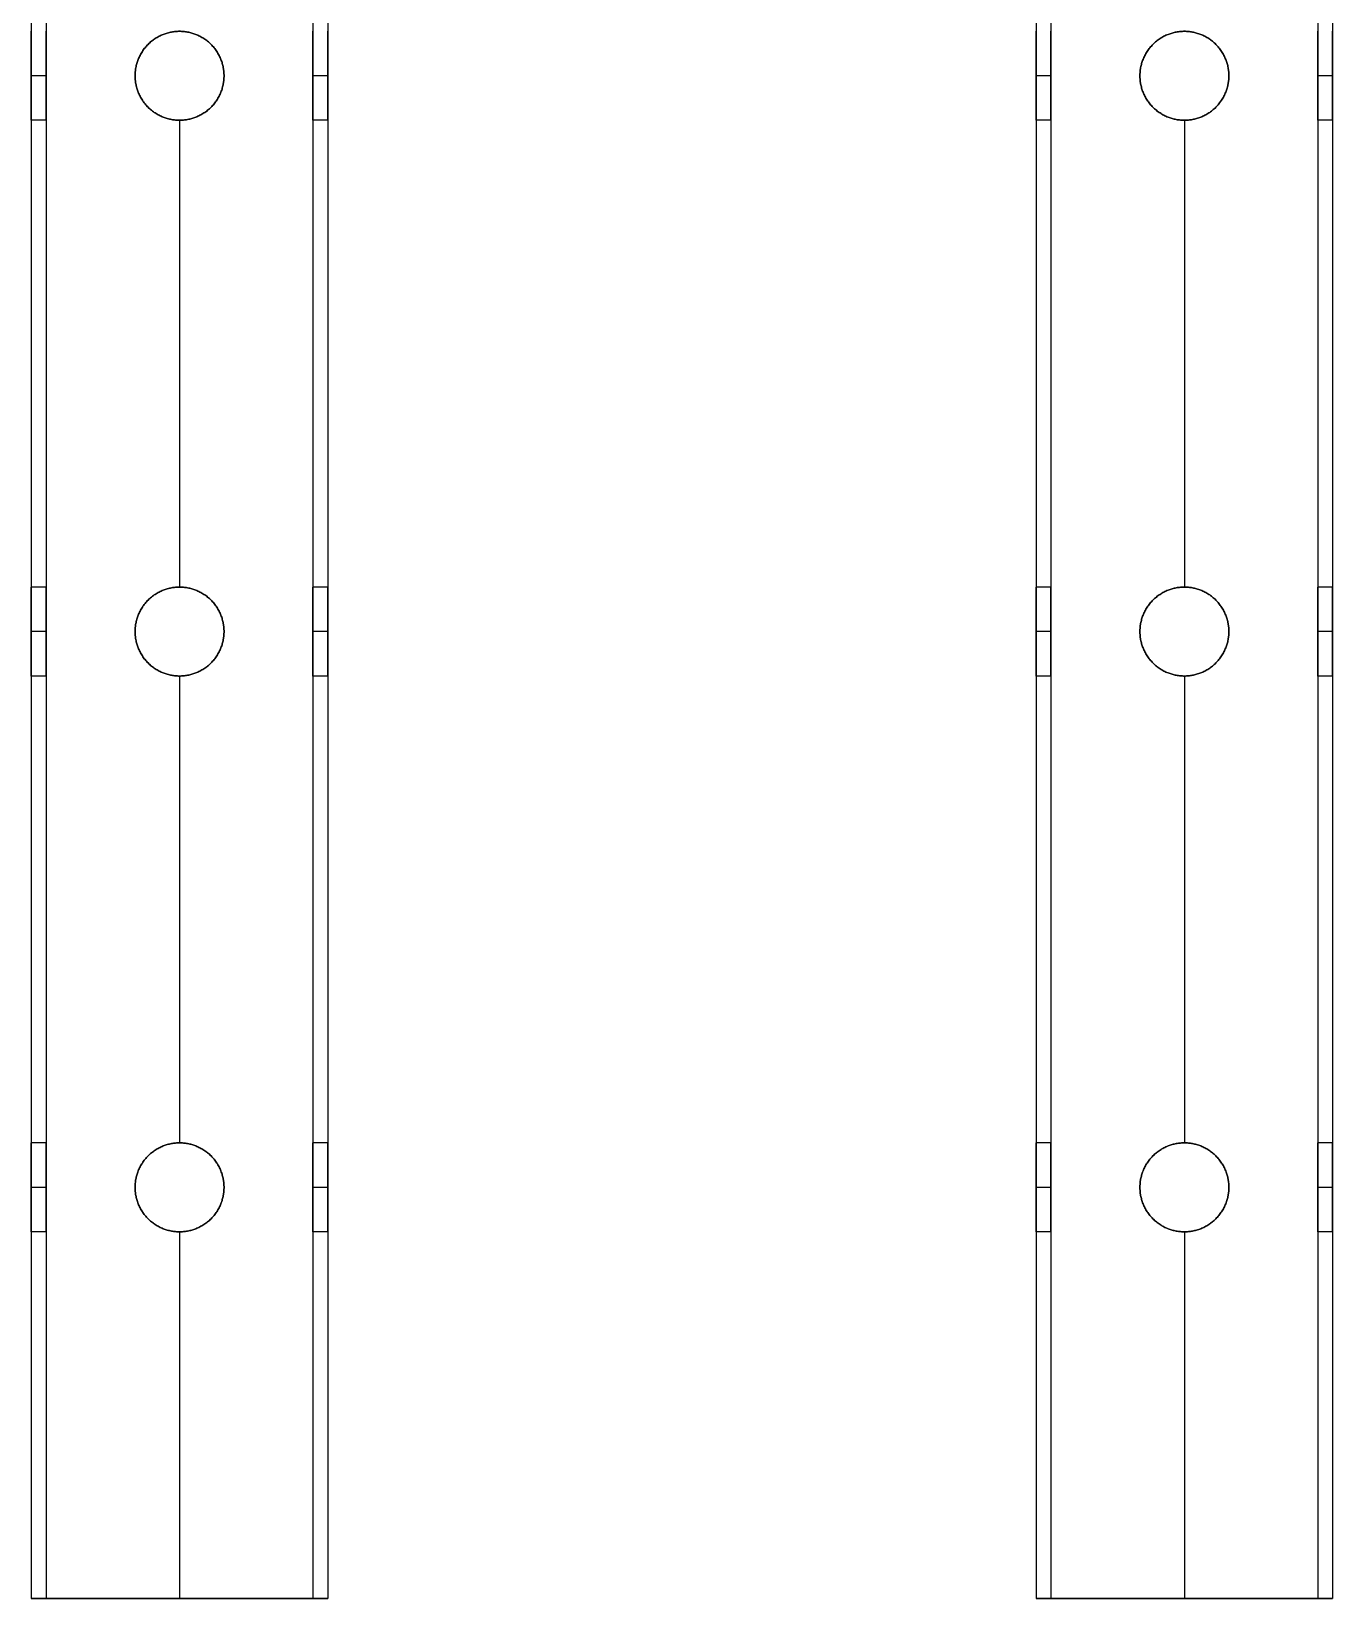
# Model space of a CAD drawing. Header units: millimetres. Extents: x 1279 to 9834, y -699 to 998.
# Drawn here: x 1279.2 to 1454.8, y -567 to -355.5 of the extents above; entities that cross this region are included whole.
import ezdxf

# ---------------------------------------------------------------- set-up
doc = ezdxf.new("R2010")
doc.units = ezdxf.units.MM
doc.header["$MEASUREMENT"] = 0
doc.layers.add('staal', color=7, linetype='Continuous', true_color=0x4c4c4c)

msp = doc.modelspace()

# ---------------------------------------------------------------- linework, layer by layer
at = {"layer": 'staal'}
for p, q in [((1281.18, -361.46, 1853.98), (1279.18, -361.46, 1853.98)), ((1281.18, -361.46, 1841.98), (1279.18, -361.46, 1841.98)), ((1293.18, -361.46, 1865.98), (1293.18, -361.46, 1867.98)), ((1293.18, -361.46, 1827.98), (1293.18, -361.46, 1829.98)), ((1305.18, -361.46, 1865.98), (1305.18, -361.46, 1867.98)), ((1305.18, -361.46, 1827.98), (1305.18, -361.46, 1829.98)), ((1319.18, -361.46, 1853.98), (1317.18, -361.46, 1853.98)), ((1319.18, -361.46, 1841.98), (1317.18, -361.46, 1841.98)), ((1416.75, -361.46, 1853.98), (1414.75, -361.46, 1853.98)), ((1416.75, -361.46, 1841.98), (1414.75, -361.46, 1841.98)), ((1428.75, -361.46, 1865.98), (1428.75, -361.46, 1867.98)), ((1428.75, -361.46, 1827.98), (1428.75, -361.46, 1829.98)), ((1440.75, -361.46, 1865.98), (1440.75, -361.46, 1867.98)), ((1440.75, -361.46, 1827.98), (1440.75, -361.46, 1829.98)), ((1454.75, -361.46, 1853.98), (1452.75, -361.46, 1853.98)), ((1454.75, -361.46, 1841.98), (1452.75, -361.46, 1841.98)), ((1281.18, -367.46, 1847.98), (1279.18, -367.46, 1847.98)), ((1299.18, -367.46, 1865.98), (1299.18, -367.46, 1867.98)), ((1299.18, -367.46, 1827.98), (1299.18, -367.46, 1829.98)), ((1319.18, -367.46, 1847.98), (1317.18, -367.46, 1847.98)), ((1416.75, -367.46, 1847.98), (1414.75, -367.46, 1847.98)), ((1434.75, -367.46, 1865.98), (1434.75, -367.46, 1867.98)), ((1434.75, -367.46, 1827.98), (1434.75, -367.46, 1829.98)), ((1454.75, -367.46, 1847.98), (1452.75, -367.46, 1847.98)), ((1281.18, -430.46, 1847.98), (1279.18, -430.46, 1847.98)), ((1299.18, -430.46, 1865.98), (1299.18, -430.46, 1867.98)), ((1299.18, -430.46, 1827.98), (1299.18, -430.46, 1829.98)), ((1319.18, -430.46, 1847.98), (1317.18, -430.46, 1847.98)), ((1416.75, -430.46, 1847.98), (1414.75, -430.46, 1847.98)), ((1434.75, -430.46, 1865.98), (1434.75, -430.46, 1867.98)), ((1434.75, -430.46, 1827.98), (1434.75, -430.46, 1829.98)), ((1454.75, -430.46, 1847.98), (1452.75, -430.46, 1847.98)), ((1281.18, -436.46, 1853.98), (1279.18, -436.46, 1853.98)), ((1281.18, -436.46, 1841.98), (1279.18, -436.46, 1841.98)), ((1293.18, -436.46, 1865.98), (1293.18, -436.46, 1867.98)), ((1293.18, -436.46, 1827.98), (1293.18, -436.46, 1829.98)), ((1305.18, -436.46, 1865.98), (1305.18, -436.46, 1867.98)), ((1305.18, -436.46, 1827.98), (1305.18, -436.46, 1829.98)), ((1319.18, -436.46, 1853.98), (1317.18, -436.46, 1853.98)), ((1319.18, -436.46, 1841.98), (1317.18, -436.46, 1841.98)), ((1416.75, -436.46, 1853.98), (1414.75, -436.46, 1853.98)), ((1416.75, -436.46, 1841.98), (1414.75, -436.46, 1841.98)), ((1428.75, -436.46, 1865.98), (1428.75, -436.46, 1867.98)), ((1428.75, -436.46, 1827.98), (1428.75, -436.46, 1829.98)), ((1440.75, -436.46, 1865.98), (1440.75, -436.46, 1867.98)), ((1440.75, -436.46, 1827.98), (1440.75, -436.46, 1829.98)), ((1454.75, -436.46, 1853.98), (1452.75, -436.46, 1853.98)), ((1454.75, -436.46, 1841.98), (1452.75, -436.46, 1841.98)), ((1281.18, -442.46, 1847.98), (1279.18, -442.46, 1847.98)), ((1299.18, -442.46, 1865.98), (1299.18, -442.46, 1867.98)), ((1299.18, -442.46, 1827.98), (1299.18, -442.46, 1829.98)), ((1319.18, -442.46, 1847.98), (1317.18, -442.46, 1847.98)), ((1416.75, -442.46, 1847.98), (1414.75, -442.46, 1847.98)), ((1434.75, -442.46, 1865.98), (1434.75, -442.46, 1867.98)), ((1434.75, -442.46, 1827.98), (1434.75, -442.46, 1829.98)), ((1454.75, -442.46, 1847.98), (1452.75, -442.46, 1847.98)), ((1281.18, -505.46, 1847.98), (1279.18, -505.46, 1847.98)), ((1299.18, -505.46, 1865.98), (1299.18, -505.46, 1867.98)), ((1299.18, -505.46, 1827.98), (1299.18, -505.46, 1829.98)), ((1319.18, -505.46, 1847.98), (1317.18, -505.46, 1847.98)), ((1416.75, -505.46, 1847.98), (1414.75, -505.46, 1847.98)), ((1434.75, -505.46, 1865.98), (1434.75, -505.46, 1867.98)), ((1434.75, -505.46, 1827.98), (1434.75, -505.46, 1829.98)), ((1454.75, -505.46, 1847.98), (1452.75, -505.46, 1847.98)), ((1281.18, -511.46, 1853.98), (1279.18, -511.46, 1853.98)), ((1281.18, -511.46, 1841.98), (1279.18, -511.46, 1841.98)), ((1293.18, -511.46, 1865.98), (1293.18, -511.46, 1867.98)), ((1293.18, -511.46, 1827.98), (1293.18, -511.46, 1829.98)), ((1305.18, -511.46, 1865.98), (1305.18, -511.46, 1867.98)), ((1305.18, -511.46, 1827.98), (1305.18, -511.46, 1829.98)), ((1319.18, -511.46, 1853.98), (1317.18, -511.46, 1853.98)), ((1319.18, -511.46, 1841.98), (1317.18, -511.46, 1841.98)), ((1416.75, -511.46, 1853.98), (1414.75, -511.46, 1853.98)), ((1416.75, -511.46, 1841.98), (1414.75, -511.46, 1841.98)), ((1428.75, -511.46, 1865.98), (1428.75, -511.46, 1867.98)), ((1428.75, -511.46, 1827.98), (1428.75, -511.46, 1829.98)), ((1440.75, -511.46, 1865.98), (1440.75, -511.46, 1867.98)), ((1440.75, -511.46, 1827.98), (1440.75, -511.46, 1829.98)), ((1454.75, -511.46, 1853.98), (1452.75, -511.46, 1853.98)), ((1454.75, -511.46, 1841.98), (1452.75, -511.46, 1841.98)), ((1281.18, -517.46, 1847.98), (1279.18, -517.46, 1847.98)), ((1299.18, -517.46, 1865.98), (1299.18, -517.46, 1867.98)), ((1299.18, -517.46, 1827.98), (1299.18, -517.46, 1829.98)), ((1319.18, -517.46, 1847.98), (1317.18, -517.46, 1847.98)), ((1416.75, -517.46, 1847.98), (1414.75, -517.46, 1847.98)), ((1434.75, -517.46, 1865.98), (1434.75, -517.46, 1867.98)), ((1434.75, -517.46, 1827.98), (1434.75, -517.46, 1829.98)), ((1454.75, -517.46, 1847.98), (1452.75, -517.46, 1847.98)), ((1279.18, -566.96, 1847.98), (1281.18, -566.96, 1847.98)), ((1299.18, -566.96, 1827.98), (1299.18, -566.96, 1829.98)), ((1299.18, -566.96, 1865.98), (1299.18, -566.96, 1867.98)), ((1317.18, -566.96, 1847.98), (1319.18, -566.96, 1847.98)), ((1414.75, -566.96, 1847.98), (1416.75, -566.96, 1847.98)), ((1434.75, -566.96, 1827.98), (1434.75, -566.96, 1829.98)), ((1434.75, -566.96, 1865.98), (1434.75, -566.96, 1867.98)), ((1452.75, -566.96, 1847.98), (1454.75, -566.96, 1847.98))]:
    msp.add_line(p, q, dxfattribs=at)
for points in [[(1279.18, 669.04, 1827.98), (1279.18, 51.04, 1827.98), (1279.18, -566.96, 1827.98)], [(1279.18, 669.04, 1867.98), (1279.18, 51.04, 1867.98), (1279.18, -566.96, 1867.98)], [(1281.18, 669.04, 1865.98), (1281.18, 51.04, 1865.98), (1281.18, -566.96, 1865.98)], [(1281.18, 669.04, 1829.98), (1281.18, 51.04, 1829.98), (1281.18, -566.96, 1829.98)], [(1317.18, 669.04, 1865.98), (1317.18, 51.04, 1865.98), (1317.18, -566.96, 1865.98)], [(1317.18, 669.04, 1829.98), (1317.18, 51.04, 1829.98), (1317.18, -566.96, 1829.98)], [(1319.18, 669.04, 1827.98), (1319.18, 51.04, 1827.98), (1319.18, -566.96, 1827.98)], [(1319.18, 669.04, 1867.98), (1319.18, 51.04, 1867.98), (1319.18, -566.96, 1867.98)], [(1414.75, 669.04, 1827.98), (1414.75, 51.04, 1827.98), (1414.75, -566.96, 1827.98)], [(1414.75, 669.04, 1867.98), (1414.75, 51.04, 1867.98), (1414.75, -566.96, 1867.98)], [(1416.75, 669.04, 1865.98), (1416.75, 51.04, 1865.98), (1416.75, -566.96, 1865.98)], [(1416.75, 669.04, 1829.98), (1416.75, 51.04, 1829.98), (1416.75, -566.96, 1829.98)], [(1452.75, 669.04, 1865.98), (1452.75, 51.04, 1865.98), (1452.75, -566.96, 1865.98)], [(1452.75, 669.04, 1829.98), (1452.75, 51.04, 1829.98), (1452.75, -566.96, 1829.98)], [(1454.75, 669.04, 1827.98), (1454.75, 51.04, 1827.98), (1454.75, -566.96, 1827.98)], [(1454.75, 669.04, 1867.98), (1454.75, 51.04, 1867.98), (1454.75, -566.96, 1867.98)], [(1279.18, -367.46, 1847.98), (1279.18, -398.96, 1847.98), (1279.18, -430.46, 1847.98)], [(1281.18, -367.46, 1847.98), (1281.18, -398.96, 1847.98), (1281.18, -430.46, 1847.98)], [(1299.18, -367.46, 1827.98), (1299.18, -398.96, 1827.98), (1299.18, -430.46, 1827.98)], [(1299.18, -367.46, 1867.98), (1299.18, -398.96, 1867.98), (1299.18, -430.46, 1867.98)], [(1299.18, -367.46, 1865.98), (1299.18, -398.96, 1865.98), (1299.18, -430.46, 1865.98)], [(1299.18, -367.46, 1829.98), (1299.18, -398.96, 1829.98), (1299.18, -430.46, 1829.98)], [(1317.18, -367.46, 1847.98), (1317.18, -398.96, 1847.98), (1317.18, -430.46, 1847.98)], [(1319.18, -367.46, 1847.98), (1319.18, -398.96, 1847.98), (1319.18, -430.46, 1847.98)], [(1414.75, -367.46, 1847.98), (1414.75, -398.96, 1847.98), (1414.75, -430.46, 1847.98)], [(1416.75, -367.46, 1847.98), (1416.75, -398.96, 1847.98), (1416.75, -430.46, 1847.98)], [(1434.75, -367.46, 1827.98), (1434.75, -398.96, 1827.98), (1434.75, -430.46, 1827.98)], [(1434.75, -367.46, 1867.98), (1434.75, -398.96, 1867.98), (1434.75, -430.46, 1867.98)], [(1434.75, -367.46, 1865.98), (1434.75, -398.96, 1865.98), (1434.75, -430.46, 1865.98)], [(1434.75, -367.46, 1829.98), (1434.75, -398.96, 1829.98), (1434.75, -430.46, 1829.98)], [(1452.75, -367.46, 1847.98), (1452.75, -398.96, 1847.98), (1452.75, -430.46, 1847.98)], [(1454.75, -367.46, 1847.98), (1454.75, -398.96, 1847.98), (1454.75, -430.46, 1847.98)], [(1279.18, -442.46, 1847.98), (1279.18, -473.96, 1847.98), (1279.18, -505.46, 1847.98)], [(1281.18, -442.46, 1847.98), (1281.18, -473.96, 1847.98), (1281.18, -505.46, 1847.98)], [(1299.18, -442.46, 1827.98), (1299.18, -473.96, 1827.98), (1299.18, -505.46, 1827.98)], [(1299.18, -442.46, 1867.98), (1299.18, -473.96, 1867.98), (1299.18, -505.46, 1867.98)], [(1299.18, -442.46, 1865.98), (1299.18, -473.96, 1865.98), (1299.18, -505.46, 1865.98)], [(1299.18, -442.46, 1829.98), (1299.18, -473.96, 1829.98), (1299.18, -505.46, 1829.98)], [(1317.18, -442.46, 1847.98), (1317.18, -473.96, 1847.98), (1317.18, -505.46, 1847.98)], [(1319.18, -442.46, 1847.98), (1319.18, -473.96, 1847.98), (1319.18, -505.46, 1847.98)], [(1414.75, -442.46, 1847.98), (1414.75, -473.96, 1847.98), (1414.75, -505.46, 1847.98)], [(1416.75, -442.46, 1847.98), (1416.75, -473.96, 1847.98), (1416.75, -505.46, 1847.98)], [(1434.75, -442.46, 1827.98), (1434.75, -473.96, 1827.98), (1434.75, -505.46, 1827.98)], [(1434.75, -442.46, 1867.98), (1434.75, -473.96, 1867.98), (1434.75, -505.46, 1867.98)], [(1434.75, -442.46, 1865.98), (1434.75, -473.96, 1865.98), (1434.75, -505.46, 1865.98)], [(1434.75, -442.46, 1829.98), (1434.75, -473.96, 1829.98), (1434.75, -505.46, 1829.98)], [(1452.75, -442.46, 1847.98), (1452.75, -473.96, 1847.98), (1452.75, -505.46, 1847.98)], [(1454.75, -442.46, 1847.98), (1454.75, -473.96, 1847.98), (1454.75, -505.46, 1847.98)], [(1279.18, -517.46, 1847.98), (1279.18, -542.21, 1847.98), (1279.18, -566.96, 1847.98)], [(1281.18, -517.46, 1847.98), (1281.18, -542.21, 1847.98), (1281.18, -566.96, 1847.98)], [(1299.18, -517.46, 1827.98), (1299.18, -542.21, 1827.98), (1299.18, -566.96, 1827.98)], [(1299.18, -517.46, 1867.98), (1299.18, -542.21, 1867.98), (1299.18, -566.96, 1867.98)], [(1299.18, -517.46, 1865.98), (1299.18, -542.21, 1865.98), (1299.18, -566.96, 1865.98)], [(1299.18, -517.46, 1829.98), (1299.18, -542.21, 1829.98), (1299.18, -566.96, 1829.98)], [(1317.18, -517.46, 1847.98), (1317.18, -542.21, 1847.98), (1317.18, -566.96, 1847.98)], [(1319.18, -517.46, 1847.98), (1319.18, -542.21, 1847.98), (1319.18, -566.96, 1847.98)], [(1414.75, -517.46, 1847.98), (1414.75, -542.21, 1847.98), (1414.75, -566.96, 1847.98)], [(1416.75, -517.46, 1847.98), (1416.75, -542.21, 1847.98), (1416.75, -566.96, 1847.98)], [(1434.75, -517.46, 1827.98), (1434.75, -542.21, 1827.98), (1434.75, -566.96, 1827.98)], [(1434.75, -517.46, 1867.98), (1434.75, -542.21, 1867.98), (1434.75, -566.96, 1867.98)], [(1434.75, -517.46, 1865.98), (1434.75, -542.21, 1865.98), (1434.75, -566.96, 1865.98)], [(1434.75, -517.46, 1829.98), (1434.75, -542.21, 1829.98), (1434.75, -566.96, 1829.98)], [(1452.75, -517.46, 1847.98), (1452.75, -542.21, 1847.98), (1452.75, -566.96, 1847.98)], [(1454.75, -517.46, 1847.98), (1454.75, -542.21, 1847.98), (1454.75, -566.96, 1847.98)], [(1279.18, -566.96, 1827.98), (1299.18, -566.96, 1827.98), (1319.18, -566.96, 1827.98)], [(1319.18, -566.96, 1867.98), (1299.18, -566.96, 1867.98), (1279.18, -566.96, 1867.98)], [(1279.18, -566.96, 1867.98), (1279.18, -566.96, 1847.98), (1279.18, -566.96, 1827.98)], [(1281.18, -566.96, 1829.98), (1281.18, -566.96, 1847.98), (1281.18, -566.96, 1865.98)], [(1281.18, -566.96, 1865.98), (1299.18, -566.96, 1865.98), (1317.18, -566.96, 1865.98)], [(1317.18, -566.96, 1829.98), (1299.18, -566.96, 1829.98), (1281.18, -566.96, 1829.98)], [(1317.18, -566.96, 1865.98), (1317.18, -566.96, 1847.98), (1317.18, -566.96, 1829.98)], [(1319.18, -566.96, 1827.98), (1319.18, -566.96, 1847.98), (1319.18, -566.96, 1867.98)], [(1414.75, -566.96, 1827.98), (1434.75, -566.96, 1827.98), (1454.75, -566.96, 1827.98)], [(1454.75, -566.96, 1867.98), (1434.75, -566.96, 1867.98), (1414.75, -566.96, 1867.98)], [(1414.75, -566.96, 1867.98), (1414.75, -566.96, 1847.98), (1414.75, -566.96, 1827.98)], [(1416.75, -566.96, 1829.98), (1416.75, -566.96, 1847.98), (1416.75, -566.96, 1865.98)], [(1416.75, -566.96, 1865.98), (1434.75, -566.96, 1865.98), (1452.75, -566.96, 1865.98)], [(1452.75, -566.96, 1829.98), (1434.75, -566.96, 1829.98), (1416.75, -566.96, 1829.98)], [(1452.75, -566.96, 1865.98), (1452.75, -566.96, 1847.98), (1452.75, -566.96, 1829.98)], [(1454.75, -566.96, 1827.98), (1454.75, -566.96, 1847.98), (1454.75, -566.96, 1867.98)]]:
    msp.add_open_spline(points, degree=2, dxfattribs=at)
for points, weights, knots in [([(1279.18, -361.46, 1853.98), (1279.18, -367.46, 1853.98), (1279.18, -367.46, 1847.98), (1279.18, -367.46, 1841.98), (1279.18, -361.46, 1841.98), (1279.18, -355.46, 1841.98), (1279.18, -355.46, 1847.98), (1279.18, -355.46, 1853.98), (1279.18, -361.46, 1853.98)], [1, 0.707106781187, 1, 0.707106781187, 1, 0.707106781187, 1, 0.707106781187, 1], [0, 0, 0, 7.853982, 7.853982, 15.707963, 15.707963, 23.561945, 23.561945, 31.415927, 31.415927, 31.415927]), ([(1281.18, -361.46, 1853.98), (1281.18, -355.46, 1853.98), (1281.18, -355.46, 1847.98), (1281.18, -355.46, 1841.98), (1281.18, -361.46, 1841.98), (1281.18, -367.46, 1841.98), (1281.18, -367.46, 1847.98), (1281.18, -367.46, 1853.98), (1281.18, -361.46, 1853.98)], [1, 0.707106781187, 1, 0.707106781187, 1, 0.707106781187, 1, 0.707106781187, 1], [-31.415927, -31.415927, -31.415927, -23.561945, -23.561945, -15.707963, -15.707963, -7.853982, -7.853982, 0, 0, 0]), ([(1293.18, -361.46, 1827.98), (1293.18, -367.46, 1827.98), (1299.18, -367.46, 1827.98), (1305.18, -367.46, 1827.98), (1305.18, -361.46, 1827.98), (1305.18, -355.46, 1827.98), (1299.18, -355.46, 1827.98), (1293.18, -355.46, 1827.98), (1293.18, -361.46, 1827.98)], [1, 0.707106781187, 1, 0.707106781187, 1, 0.707106781187, 1, 0.707106781187, 1], [0, 0, 0, 7.853982, 7.853982, 15.707963, 15.707963, 23.561945, 23.561945, 31.415927, 31.415927, 31.415927]), ([(1293.18, -361.46, 1867.98), (1293.18, -355.46, 1867.98), (1299.18, -355.46, 1867.98), (1305.18, -355.46, 1867.98), (1305.18, -361.46, 1867.98), (1305.18, -367.46, 1867.98), (1299.18, -367.46, 1867.98), (1293.18, -367.46, 1867.98), (1293.18, -361.46, 1867.98)], [1, 0.707106781187, 1, 0.707106781187, 1, 0.707106781187, 1, 0.707106781187, 1], [-31.415927, -31.415927, -31.415927, -23.561945, -23.561945, -15.707963, -15.707963, -7.853982, -7.853982, 0, 0, 0]), ([(1293.18, -361.46, 1865.98), (1293.18, -367.46, 1865.98), (1299.18, -367.46, 1865.98), (1305.18, -367.46, 1865.98), (1305.18, -361.46, 1865.98), (1305.18, -355.46, 1865.98), (1299.18, -355.46, 1865.98), (1293.18, -355.46, 1865.98), (1293.18, -361.46, 1865.98)], [0.999999860338, 0.707106851018, 1, 0.707106781187, 1, 0.707106781187, 1, 0.707106851018, 0.999999860338], [0, 0, 0, 7.853981, 7.853981, 15.707963, 15.707963, 23.561946, 23.561946, 31.415927, 31.415927, 31.415927]), ([(1293.18, -361.46, 1829.98), (1293.18, -355.46, 1829.98), (1299.18, -355.46, 1829.98), (1305.18, -355.46, 1829.98), (1305.18, -361.46, 1829.98), (1305.18, -367.46, 1829.98), (1299.18, -367.46, 1829.98), (1293.18, -367.46, 1829.98), (1293.18, -361.46, 1829.98)], [0.999999860338, 0.707106851018, 1, 0.707106781187, 1, 0.707106781187, 1, 0.707106851018, 0.999999860338], [-31.415927, -31.415927, -31.415927, -23.561946, -23.561946, -15.707963, -15.707963, -7.853981, -7.853981, 0, 0, 0]), ([(1293.18, -361.46, 1827.98), (1293.18, -367.46, 1827.98), (1299.18, -367.46, 1827.98), (1305.18, -367.46, 1827.98), (1305.18, -361.46, 1827.98), (1305.18, -355.46, 1827.98), (1299.18, -355.46, 1827.98), (1293.18, -355.46, 1827.98), (1293.18, -361.46, 1827.98)], [1, 0.707106781187, 1, 0.707106781187, 1, 0.707106781187, 1, 0.707106781187, 1], [0, 0, 0, 7.853982, 7.853982, 15.707963, 15.707963, 23.561945, 23.561945, 31.415927, 31.415927, 31.415927]), ([(1317.18, -361.46, 1853.98), (1317.18, -367.46, 1853.98), (1317.18, -367.46, 1847.98), (1317.18, -367.46, 1841.98), (1317.18, -361.46, 1841.98), (1317.18, -355.46, 1841.98), (1317.18, -355.46, 1847.98), (1317.18, -355.46, 1853.98), (1317.18, -361.46, 1853.98)], [1, 0.707106781187, 1, 0.707106781187, 1, 0.707106781187, 1, 0.707106781187, 1], [0, 0, 0, 7.853982, 7.853982, 15.707963, 15.707963, 23.561945, 23.561945, 31.415927, 31.415927, 31.415927]), ([(1319.18, -361.46, 1853.98), (1319.18, -355.46, 1853.98), (1319.18, -355.46, 1847.98), (1319.18, -355.46, 1841.98), (1319.18, -361.46, 1841.98), (1319.18, -367.46, 1841.98), (1319.18, -367.46, 1847.98), (1319.18, -367.46, 1853.98), (1319.18, -361.46, 1853.98)], [1, 0.707106781187, 1, 0.707106781187, 1, 0.707106781187, 1, 0.707106781187, 1], [-31.415927, -31.415927, -31.415927, -23.561945, -23.561945, -15.707963, -15.707963, -7.853982, -7.853982, 0, 0, 0]), ([(1414.75, -361.46, 1853.98), (1414.75, -367.46, 1853.98), (1414.75, -367.46, 1847.98), (1414.75, -367.46, 1841.98), (1414.75, -361.46, 1841.98), (1414.75, -355.46, 1841.98), (1414.75, -355.46, 1847.98), (1414.75, -355.46, 1853.98), (1414.75, -361.46, 1853.98)], [1, 0.707106781187, 1, 0.707106781187, 1, 0.707106781187, 1, 0.707106781187, 1], [0, 0, 0, 7.853982, 7.853982, 15.707963, 15.707963, 23.561945, 23.561945, 31.415927, 31.415927, 31.415927]), ([(1416.75, -361.46, 1853.98), (1416.75, -355.46, 1853.98), (1416.75, -355.46, 1847.98), (1416.75, -355.46, 1841.98), (1416.75, -361.46, 1841.98), (1416.75, -367.46, 1841.98), (1416.75, -367.46, 1847.98), (1416.75, -367.46, 1853.98), (1416.75, -361.46, 1853.98)], [1, 0.707106781187, 1, 0.707106781187, 1, 0.707106781187, 1, 0.707106781187, 1], [-31.415927, -31.415927, -31.415927, -23.561945, -23.561945, -15.707963, -15.707963, -7.853982, -7.853982, 0, 0, 0]), ([(1428.75, -361.46, 1827.98), (1428.75, -367.46, 1827.98), (1434.75, -367.46, 1827.98), (1440.75, -367.46, 1827.98), (1440.75, -361.46, 1827.98), (1440.75, -355.46, 1827.98), (1434.75, -355.46, 1827.98), (1428.75, -355.46, 1827.98), (1428.75, -361.46, 1827.98)], [1, 0.707106781187, 1, 0.707106781187, 1, 0.707106781187, 1, 0.707106781187, 1], [0, 0, 0, 7.853982, 7.853982, 15.707963, 15.707963, 23.561945, 23.561945, 31.415927, 31.415927, 31.415927]), ([(1428.75, -361.46, 1867.98), (1428.75, -355.46, 1867.98), (1434.75, -355.46, 1867.98), (1440.75, -355.46, 1867.98), (1440.75, -361.46, 1867.98), (1440.75, -367.46, 1867.98), (1434.75, -367.46, 1867.98), (1428.75, -367.46, 1867.98), (1428.75, -361.46, 1867.98)], [1, 0.707106781187, 1, 0.707106781187, 1, 0.707106781187, 1, 0.707106781187, 1], [-31.415927, -31.415927, -31.415927, -23.561945, -23.561945, -15.707963, -15.707963, -7.853982, -7.853982, 0, 0, 0]), ([(1428.75, -361.46, 1865.98), (1428.75, -367.46, 1865.98), (1434.75, -367.46, 1865.98), (1440.75, -367.46, 1865.98), (1440.75, -361.46, 1865.98), (1440.75, -355.46, 1865.98), (1434.75, -355.46, 1865.98), (1428.75, -355.46, 1865.98), (1428.75, -361.46, 1865.98)], [0.999999860338, 0.707106851018, 1, 0.707106781187, 1, 0.707106781187, 1, 0.707106851018, 0.999999860338], [0, 0, 0, 7.853981, 7.853981, 15.707963, 15.707963, 23.561946, 23.561946, 31.415927, 31.415927, 31.415927]), ([(1428.75, -361.46, 1829.98), (1428.75, -355.46, 1829.98), (1434.75, -355.46, 1829.98), (1440.75, -355.46, 1829.98), (1440.75, -361.46, 1829.98), (1440.75, -367.46, 1829.98), (1434.75, -367.46, 1829.98), (1428.75, -367.46, 1829.98), (1428.75, -361.46, 1829.98)], [0.999999860338, 0.707106851018, 1, 0.707106781187, 1, 0.707106781187, 1, 0.707106851018, 0.999999860338], [-31.415927, -31.415927, -31.415927, -23.561946, -23.561946, -15.707963, -15.707963, -7.853981, -7.853981, 0, 0, 0]), ([(1428.75, -361.46, 1827.98), (1428.75, -367.46, 1827.98), (1434.75, -367.46, 1827.98), (1440.75, -367.46, 1827.98), (1440.75, -361.46, 1827.98), (1440.75, -355.46, 1827.98), (1434.75, -355.46, 1827.98), (1428.75, -355.46, 1827.98), (1428.75, -361.46, 1827.98)], [1, 0.707106781187, 1, 0.707106781187, 1, 0.707106781187, 1, 0.707106781187, 1], [0, 0, 0, 7.853982, 7.853982, 15.707963, 15.707963, 23.561945, 23.561945, 31.415927, 31.415927, 31.415927]), ([(1452.75, -361.46, 1853.98), (1452.75, -367.46, 1853.98), (1452.75, -367.46, 1847.98), (1452.75, -367.46, 1841.98), (1452.75, -361.46, 1841.98), (1452.75, -355.46, 1841.98), (1452.75, -355.46, 1847.98), (1452.75, -355.46, 1853.98), (1452.75, -361.46, 1853.98)], [1, 0.707106781187, 1, 0.707106781187, 1, 0.707106781187, 1, 0.707106781187, 1], [0, 0, 0, 7.853982, 7.853982, 15.707963, 15.707963, 23.561945, 23.561945, 31.415927, 31.415927, 31.415927]), ([(1454.75, -361.46, 1853.98), (1454.75, -355.46, 1853.98), (1454.75, -355.46, 1847.98), (1454.75, -355.46, 1841.98), (1454.75, -361.46, 1841.98), (1454.75, -367.46, 1841.98), (1454.75, -367.46, 1847.98), (1454.75, -367.46, 1853.98), (1454.75, -361.46, 1853.98)], [1, 0.707106781187, 1, 0.707106781187, 1, 0.707106781187, 1, 0.707106781187, 1], [-31.415927, -31.415927, -31.415927, -23.561945, -23.561945, -15.707963, -15.707963, -7.853982, -7.853982, 0, 0, 0]), ([(1279.18, -436.46, 1853.98), (1279.18, -442.46, 1853.98), (1279.18, -442.46, 1847.98), (1279.18, -442.46, 1841.98), (1279.18, -436.46, 1841.98), (1279.18, -430.46, 1841.98), (1279.18, -430.46, 1847.98), (1279.18, -430.46, 1853.98), (1279.18, -436.46, 1853.98)], [1, 0.707106781187, 1, 0.707106781187, 1, 0.707106781187, 1, 0.707106781187, 1], [0, 0, 0, 7.853982, 7.853982, 15.707963, 15.707963, 23.561945, 23.561945, 31.415927, 31.415927, 31.415927]), ([(1281.18, -436.46, 1853.98), (1281.18, -430.46, 1853.98), (1281.18, -430.46, 1847.98), (1281.18, -430.46, 1841.98), (1281.18, -436.46, 1841.98), (1281.18, -442.46, 1841.98), (1281.18, -442.46, 1847.98), (1281.18, -442.46, 1853.98), (1281.18, -436.46, 1853.98)], [1, 0.707106781187, 1, 0.707106781187, 1, 0.707106781187, 1, 0.707106781187, 1], [-31.415927, -31.415927, -31.415927, -23.561945, -23.561945, -15.707963, -15.707963, -7.853982, -7.853982, 0, 0, 0]), ([(1293.18, -436.46, 1827.98), (1293.18, -442.46, 1827.98), (1299.18, -442.46, 1827.98), (1305.18, -442.46, 1827.98), (1305.18, -436.46, 1827.98), (1305.18, -430.46, 1827.98), (1299.18, -430.46, 1827.98), (1293.18, -430.46, 1827.98), (1293.18, -436.46, 1827.98)], [1, 0.707106781187, 1, 0.707106781187, 1, 0.707106781187, 1, 0.707106781187, 1], [0, 0, 0, 7.853982, 7.853982, 15.707963, 15.707963, 23.561945, 23.561945, 31.415927, 31.415927, 31.415927]), ([(1293.18, -436.46, 1867.98), (1293.18, -430.46, 1867.98), (1299.18, -430.46, 1867.98), (1305.18, -430.46, 1867.98), (1305.18, -436.46, 1867.98), (1305.18, -442.46, 1867.98), (1299.18, -442.46, 1867.98), (1293.18, -442.46, 1867.98), (1293.18, -436.46, 1867.98)], [1, 0.707106781187, 1, 0.707106781187, 1, 0.707106781187, 1, 0.707106781187, 1], [-31.415927, -31.415927, -31.415927, -23.561945, -23.561945, -15.707963, -15.707963, -7.853982, -7.853982, 0, 0, 0]), ([(1293.18, -436.46, 1865.98), (1293.18, -442.46, 1865.98), (1299.18, -442.46, 1865.98), (1305.18, -442.46, 1865.98), (1305.18, -436.46, 1865.98), (1305.18, -430.46, 1865.98), (1299.18, -430.46, 1865.98), (1293.18, -430.46, 1865.98), (1293.18, -436.46, 1865.98)], [1, 0.707106781187, 1, 0.707106781187, 1, 0.707106781187, 1, 0.707106781187, 1], [0, 0, 0, 7.853982, 7.853982, 15.707963, 15.707963, 23.561945, 23.561945, 31.415927, 31.415927, 31.415927]), ([(1293.18, -436.46, 1829.98), (1293.18, -430.46, 1829.98), (1299.18, -430.46, 1829.98), (1305.18, -430.46, 1829.98), (1305.18, -436.46, 1829.98), (1305.18, -442.46, 1829.98), (1299.18, -442.46, 1829.98), (1293.18, -442.46, 1829.98), (1293.18, -436.46, 1829.98)], [1, 0.707106781187, 1, 0.707106781187, 1, 0.707106781187, 1, 0.707106781187, 1], [-31.415927, -31.415927, -31.415927, -23.561945, -23.561945, -15.707963, -15.707963, -7.853982, -7.853982, 0, 0, 0]), ([(1293.18, -436.46, 1827.98), (1293.18, -442.46, 1827.98), (1299.18, -442.46, 1827.98), (1305.18, -442.46, 1827.98), (1305.18, -436.46, 1827.98), (1305.18, -430.46, 1827.98), (1299.18, -430.46, 1827.98), (1293.18, -430.46, 1827.98), (1293.18, -436.46, 1827.98)], [1, 0.707106781187, 1, 0.707106781187, 1, 0.707106781187, 1, 0.707106781187, 1], [0, 0, 0, 7.853982, 7.853982, 15.707963, 15.707963, 23.561945, 23.561945, 31.415927, 31.415927, 31.415927]), ([(1317.18, -436.46, 1853.98), (1317.18, -442.46, 1853.98), (1317.18, -442.46, 1847.98), (1317.18, -442.46, 1841.98), (1317.18, -436.46, 1841.98), (1317.18, -430.46, 1841.98), (1317.18, -430.46, 1847.98), (1317.18, -430.46, 1853.98), (1317.18, -436.46, 1853.98)], [1, 0.707106781187, 1, 0.707106781187, 1, 0.707106781187, 1, 0.707106781187, 1], [0, 0, 0, 7.853982, 7.853982, 15.707963, 15.707963, 23.561945, 23.561945, 31.415927, 31.415927, 31.415927]), ([(1319.18, -436.46, 1853.98), (1319.18, -430.46, 1853.98), (1319.18, -430.46, 1847.98), (1319.18, -430.46, 1841.98), (1319.18, -436.46, 1841.98), (1319.18, -442.46, 1841.98), (1319.18, -442.46, 1847.98), (1319.18, -442.46, 1853.98), (1319.18, -436.46, 1853.98)], [1, 0.707106781187, 1, 0.707106781187, 1, 0.707106781187, 1, 0.707106781187, 1], [-31.415927, -31.415927, -31.415927, -23.561945, -23.561945, -15.707963, -15.707963, -7.853982, -7.853982, 0, 0, 0]), ([(1414.75, -436.46, 1853.98), (1414.75, -442.46, 1853.98), (1414.75, -442.46, 1847.98), (1414.75, -442.46, 1841.98), (1414.75, -436.46, 1841.98), (1414.75, -430.46, 1841.98), (1414.75, -430.46, 1847.98), (1414.75, -430.46, 1853.98), (1414.75, -436.46, 1853.98)], [1, 0.707106781187, 1, 0.707106781187, 1, 0.707106781187, 1, 0.707106781187, 1], [0, 0, 0, 7.853982, 7.853982, 15.707963, 15.707963, 23.561945, 23.561945, 31.415927, 31.415927, 31.415927]), ([(1416.75, -436.46, 1853.98), (1416.75, -430.46, 1853.98), (1416.75, -430.46, 1847.98), (1416.75, -430.46, 1841.98), (1416.75, -436.46, 1841.98), (1416.75, -442.46, 1841.98), (1416.75, -442.46, 1847.98), (1416.75, -442.46, 1853.98), (1416.75, -436.46, 1853.98)], [1, 0.707106781187, 1, 0.707106781187, 1, 0.707106781187, 1, 0.707106781187, 1], [-31.415927, -31.415927, -31.415927, -23.561945, -23.561945, -15.707963, -15.707963, -7.853982, -7.853982, 0, 0, 0]), ([(1428.75, -436.46, 1827.98), (1428.75, -442.46, 1827.98), (1434.75, -442.46, 1827.98), (1440.75, -442.46, 1827.98), (1440.75, -436.46, 1827.98), (1440.75, -430.46, 1827.98), (1434.75, -430.46, 1827.98), (1428.75, -430.46, 1827.98), (1428.75, -436.46, 1827.98)], [1, 0.707106781187, 1, 0.707106781187, 1, 0.707106781187, 1, 0.707106781187, 1], [0, 0, 0, 7.853982, 7.853982, 15.707963, 15.707963, 23.561945, 23.561945, 31.415927, 31.415927, 31.415927]), ([(1428.75, -436.46, 1867.98), (1428.75, -430.46, 1867.98), (1434.75, -430.46, 1867.98), (1440.75, -430.46, 1867.98), (1440.75, -436.46, 1867.98), (1440.75, -442.46, 1867.98), (1434.75, -442.46, 1867.98), (1428.75, -442.46, 1867.98), (1428.75, -436.46, 1867.98)], [1, 0.707106781187, 1, 0.707106781187, 1, 0.707106781187, 1, 0.707106781187, 1], [-31.415927, -31.415927, -31.415927, -23.561945, -23.561945, -15.707963, -15.707963, -7.853982, -7.853982, 0, 0, 0]), ([(1428.75, -436.46, 1865.98), (1428.75, -442.46, 1865.98), (1434.75, -442.46, 1865.98), (1440.75, -442.46, 1865.98), (1440.75, -436.46, 1865.98), (1440.75, -430.46, 1865.98), (1434.75, -430.46, 1865.98), (1428.75, -430.46, 1865.98), (1428.75, -436.46, 1865.98)], [1, 0.707106781187, 1, 0.707106781187, 1, 0.707106781187, 1, 0.707106781187, 1], [0, 0, 0, 7.853982, 7.853982, 15.707963, 15.707963, 23.561945, 23.561945, 31.415927, 31.415927, 31.415927]), ([(1428.75, -436.46, 1829.98), (1428.75, -430.46, 1829.98), (1434.75, -430.46, 1829.98), (1440.75, -430.46, 1829.98), (1440.75, -436.46, 1829.98), (1440.75, -442.46, 1829.98), (1434.75, -442.46, 1829.98), (1428.75, -442.46, 1829.98), (1428.75, -436.46, 1829.98)], [1, 0.707106781187, 1, 0.707106781187, 1, 0.707106781187, 1, 0.707106781187, 1], [-31.415927, -31.415927, -31.415927, -23.561945, -23.561945, -15.707963, -15.707963, -7.853982, -7.853982, 0, 0, 0]), ([(1428.75, -436.46, 1827.98), (1428.75, -442.46, 1827.98), (1434.75, -442.46, 1827.98), (1440.75, -442.46, 1827.98), (1440.75, -436.46, 1827.98), (1440.75, -430.46, 1827.98), (1434.75, -430.46, 1827.98), (1428.75, -430.46, 1827.98), (1428.75, -436.46, 1827.98)], [1, 0.707106781187, 1, 0.707106781187, 1, 0.707106781187, 1, 0.707106781187, 1], [0, 0, 0, 7.853982, 7.853982, 15.707963, 15.707963, 23.561945, 23.561945, 31.415927, 31.415927, 31.415927]), ([(1452.75, -436.46, 1853.98), (1452.75, -442.46, 1853.98), (1452.75, -442.46, 1847.98), (1452.75, -442.46, 1841.98), (1452.75, -436.46, 1841.98), (1452.75, -430.46, 1841.98), (1452.75, -430.46, 1847.98), (1452.75, -430.46, 1853.98), (1452.75, -436.46, 1853.98)], [1, 0.707106781187, 1, 0.707106781187, 1, 0.707106781187, 1, 0.707106781187, 1], [0, 0, 0, 7.853982, 7.853982, 15.707963, 15.707963, 23.561945, 23.561945, 31.415927, 31.415927, 31.415927]), ([(1454.75, -436.46, 1853.98), (1454.75, -430.46, 1853.98), (1454.75, -430.46, 1847.98), (1454.75, -430.46, 1841.98), (1454.75, -436.46, 1841.98), (1454.75, -442.46, 1841.98), (1454.75, -442.46, 1847.98), (1454.75, -442.46, 1853.98), (1454.75, -436.46, 1853.98)], [1, 0.707106781187, 1, 0.707106781187, 1, 0.707106781187, 1, 0.707106781187, 1], [-31.415927, -31.415927, -31.415927, -23.561945, -23.561945, -15.707963, -15.707963, -7.853982, -7.853982, 0, 0, 0]), ([(1279.18, -511.46, 1853.98), (1279.18, -517.46, 1853.98), (1279.18, -517.46, 1847.98), (1279.18, -517.46, 1841.98), (1279.18, -511.46, 1841.98), (1279.18, -505.46, 1841.98), (1279.18, -505.46, 1847.98), (1279.18, -505.46, 1853.98), (1279.18, -511.46, 1853.98)], [1, 0.707106781187, 1, 0.707106781187, 1, 0.707106781187, 1, 0.707106781187, 1], [0, 0, 0, 7.853982, 7.853982, 15.707963, 15.707963, 23.561945, 23.561945, 31.415927, 31.415927, 31.415927]), ([(1281.18, -511.46, 1853.98), (1281.18, -505.46, 1853.98), (1281.18, -505.46, 1847.98), (1281.18, -505.46, 1841.98), (1281.18, -511.46, 1841.98), (1281.18, -517.46, 1841.98), (1281.18, -517.46, 1847.98), (1281.18, -517.46, 1853.98), (1281.18, -511.46, 1853.98)], [1, 0.707106781187, 1, 0.707106781187, 1, 0.707106781187, 1, 0.707106781187, 1], [-31.415927, -31.415927, -31.415927, -23.561945, -23.561945, -15.707963, -15.707963, -7.853982, -7.853982, 0, 0, 0]), ([(1293.18, -511.46, 1827.98), (1293.18, -517.46, 1827.98), (1299.18, -517.46, 1827.98), (1305.18, -517.46, 1827.98), (1305.18, -511.46, 1827.98), (1305.18, -505.46, 1827.98), (1299.18, -505.46, 1827.98), (1293.18, -505.46, 1827.98), (1293.18, -511.46, 1827.98)], [1, 0.707106781187, 1, 0.707106781187, 1, 0.707106781187, 1, 0.707106781187, 1], [0, 0, 0, 7.853982, 7.853982, 15.707963, 15.707963, 23.561945, 23.561945, 31.415927, 31.415927, 31.415927]), ([(1293.18, -511.46, 1867.98), (1293.18, -505.46, 1867.98), (1299.18, -505.46, 1867.98), (1305.18, -505.46, 1867.98), (1305.18, -511.46, 1867.98), (1305.18, -517.46, 1867.98), (1299.18, -517.46, 1867.98), (1293.18, -517.46, 1867.98), (1293.18, -511.46, 1867.98)], [1, 0.707106781187, 1, 0.707106781187, 1, 0.707106781187, 1, 0.707106781187, 1], [-31.415927, -31.415927, -31.415927, -23.561945, -23.561945, -15.707963, -15.707963, -7.853982, -7.853982, 0, 0, 0]), ([(1293.18, -511.46, 1865.98), (1293.18, -517.46, 1865.98), (1299.18, -517.46, 1865.98), (1305.18, -517.46, 1865.98), (1305.18, -511.46, 1865.98), (1305.18, -505.46, 1865.98), (1299.18, -505.46, 1865.98), (1293.18, -505.46, 1865.98), (1293.18, -511.46, 1865.98)], [0.999999860338, 0.707106851018, 1, 0.707106781187, 1, 0.707106781187, 1, 0.707106851018, 0.999999860338], [0, 0, 0, 7.853981, 7.853981, 15.707963, 15.707963, 23.561946, 23.561946, 31.415927, 31.415927, 31.415927]), ([(1293.18, -511.46, 1829.98), (1293.18, -505.46, 1829.98), (1299.18, -505.46, 1829.98), (1305.18, -505.46, 1829.98), (1305.18, -511.46, 1829.98), (1305.18, -517.46, 1829.98), (1299.18, -517.46, 1829.98), (1293.18, -517.46, 1829.98), (1293.18, -511.46, 1829.98)], [1, 0.707106781187, 1, 0.707106781187, 1, 0.707106781187, 1, 0.707106781187, 1], [-31.415927, -31.415927, -31.415927, -23.561945, -23.561945, -15.707963, -15.707963, -7.853982, -7.853982, 0, 0, 0]), ([(1293.18, -511.46, 1827.98), (1293.18, -517.46, 1827.98), (1299.18, -517.46, 1827.98), (1305.18, -517.46, 1827.98), (1305.18, -511.46, 1827.98), (1305.18, -505.46, 1827.98), (1299.18, -505.46, 1827.98), (1293.18, -505.46, 1827.98), (1293.18, -511.46, 1827.98)], [1, 0.707106781187, 1, 0.707106781187, 1, 0.707106781187, 1, 0.707106781187, 1], [0, 0, 0, 7.853982, 7.853982, 15.707963, 15.707963, 23.561945, 23.561945, 31.415927, 31.415927, 31.415927]), ([(1317.18, -511.46, 1853.98), (1317.18, -517.46, 1853.98), (1317.18, -517.46, 1847.98), (1317.18, -517.46, 1841.98), (1317.18, -511.46, 1841.98), (1317.18, -505.46, 1841.98), (1317.18, -505.46, 1847.98), (1317.18, -505.46, 1853.98), (1317.18, -511.46, 1853.98)], [1, 0.707106781187, 1, 0.707106781187, 1, 0.707106781187, 1, 0.707106781187, 1], [0, 0, 0, 7.853982, 7.853982, 15.707963, 15.707963, 23.561945, 23.561945, 31.415927, 31.415927, 31.415927]), ([(1319.18, -511.46, 1853.98), (1319.18, -505.46, 1853.98), (1319.18, -505.46, 1847.98), (1319.18, -505.46, 1841.98), (1319.18, -511.46, 1841.98), (1319.18, -517.46, 1841.98), (1319.18, -517.46, 1847.98), (1319.18, -517.46, 1853.98), (1319.18, -511.46, 1853.98)], [1, 0.707106781187, 1, 0.707106781187, 1, 0.707106781187, 1, 0.707106781187, 1], [-31.415927, -31.415927, -31.415927, -23.561945, -23.561945, -15.707963, -15.707963, -7.853982, -7.853982, 0, 0, 0]), ([(1414.75, -511.46, 1853.98), (1414.75, -517.46, 1853.98), (1414.75, -517.46, 1847.98), (1414.75, -517.46, 1841.98), (1414.75, -511.46, 1841.98), (1414.75, -505.46, 1841.98), (1414.75, -505.46, 1847.98), (1414.75, -505.46, 1853.98), (1414.75, -511.46, 1853.98)], [1, 0.707106781187, 1, 0.707106781187, 1, 0.707106781187, 1, 0.707106781187, 1], [0, 0, 0, 7.853982, 7.853982, 15.707963, 15.707963, 23.561945, 23.561945, 31.415927, 31.415927, 31.415927]), ([(1416.75, -511.46, 1853.98), (1416.75, -505.46, 1853.98), (1416.75, -505.46, 1847.98), (1416.75, -505.46, 1841.98), (1416.75, -511.46, 1841.98), (1416.75, -517.46, 1841.98), (1416.75, -517.46, 1847.98), (1416.75, -517.46, 1853.98), (1416.75, -511.46, 1853.98)], [1, 0.707106781187, 1, 0.707106781187, 1, 0.707106781187, 1, 0.707106781187, 1], [-31.415927, -31.415927, -31.415927, -23.561945, -23.561945, -15.707963, -15.707963, -7.853982, -7.853982, 0, 0, 0]), ([(1428.75, -511.46, 1827.98), (1428.75, -517.46, 1827.98), (1434.75, -517.46, 1827.98), (1440.75, -517.46, 1827.98), (1440.75, -511.46, 1827.98), (1440.75, -505.46, 1827.98), (1434.75, -505.46, 1827.98), (1428.75, -505.46, 1827.98), (1428.75, -511.46, 1827.98)], [1, 0.707106781187, 1, 0.707106781187, 1, 0.707106781187, 1, 0.707106781187, 1], [0, 0, 0, 7.853982, 7.853982, 15.707963, 15.707963, 23.561945, 23.561945, 31.415927, 31.415927, 31.415927]), ([(1428.75, -511.46, 1867.98), (1428.75, -505.46, 1867.98), (1434.75, -505.46, 1867.98), (1440.75, -505.46, 1867.98), (1440.75, -511.46, 1867.98), (1440.75, -517.46, 1867.98), (1434.75, -517.46, 1867.98), (1428.75, -517.46, 1867.98), (1428.75, -511.46, 1867.98)], [1, 0.707106781187, 1, 0.707106781187, 1, 0.707106781187, 1, 0.707106781187, 1], [-31.415927, -31.415927, -31.415927, -23.561945, -23.561945, -15.707963, -15.707963, -7.853982, -7.853982, 0, 0, 0]), ([(1428.75, -511.46, 1865.98), (1428.75, -517.46, 1865.98), (1434.75, -517.46, 1865.98), (1440.75, -517.46, 1865.98), (1440.75, -511.46, 1865.98), (1440.75, -505.46, 1865.98), (1434.75, -505.46, 1865.98), (1428.75, -505.46, 1865.98), (1428.75, -511.46, 1865.98)], [0.999999860338, 0.707106851018, 1, 0.707106781187, 1, 0.707106781187, 1, 0.707106851018, 0.999999860338], [0, 0, 0, 7.853981, 7.853981, 15.707963, 15.707963, 23.561946, 23.561946, 31.415927, 31.415927, 31.415927]), ([(1428.75, -511.46, 1829.98), (1428.75, -505.46, 1829.98), (1434.75, -505.46, 1829.98), (1440.75, -505.46, 1829.98), (1440.75, -511.46, 1829.98), (1440.75, -517.46, 1829.98), (1434.75, -517.46, 1829.98), (1428.75, -517.46, 1829.98), (1428.75, -511.46, 1829.98)], [1, 0.707106781187, 1, 0.707106781187, 1, 0.707106781187, 1, 0.707106781187, 1], [-31.415927, -31.415927, -31.415927, -23.561945, -23.561945, -15.707963, -15.707963, -7.853982, -7.853982, 0, 0, 0]), ([(1428.75, -511.46, 1827.98), (1428.75, -517.46, 1827.98), (1434.75, -517.46, 1827.98), (1440.75, -517.46, 1827.98), (1440.75, -511.46, 1827.98), (1440.75, -505.46, 1827.98), (1434.75, -505.46, 1827.98), (1428.75, -505.46, 1827.98), (1428.75, -511.46, 1827.98)], [1, 0.707106781187, 1, 0.707106781187, 1, 0.707106781187, 1, 0.707106781187, 1], [0, 0, 0, 7.853982, 7.853982, 15.707963, 15.707963, 23.561945, 23.561945, 31.415927, 31.415927, 31.415927]), ([(1452.75, -511.46, 1853.98), (1452.75, -517.46, 1853.98), (1452.75, -517.46, 1847.98), (1452.75, -517.46, 1841.98), (1452.75, -511.46, 1841.98), (1452.75, -505.46, 1841.98), (1452.75, -505.46, 1847.98), (1452.75, -505.46, 1853.98), (1452.75, -511.46, 1853.98)], [1, 0.707106781187, 1, 0.707106781187, 1, 0.707106781187, 1, 0.707106781187, 1], [0, 0, 0, 7.853982, 7.853982, 15.707963, 15.707963, 23.561945, 23.561945, 31.415927, 31.415927, 31.415927]), ([(1454.75, -511.46, 1853.98), (1454.75, -505.46, 1853.98), (1454.75, -505.46, 1847.98), (1454.75, -505.46, 1841.98), (1454.75, -511.46, 1841.98), (1454.75, -517.46, 1841.98), (1454.75, -517.46, 1847.98), (1454.75, -517.46, 1853.98), (1454.75, -511.46, 1853.98)], [1, 0.707106781187, 1, 0.707106781187, 1, 0.707106781187, 1, 0.707106781187, 1], [-31.415927, -31.415927, -31.415927, -23.561945, -23.561945, -15.707963, -15.707963, -7.853982, -7.853982, 0, 0, 0])]:
    msp.add_rational_spline(points, weights, degree=2, knots=knots, dxfattribs=at)

doc.saveas('drawing.dxf')
